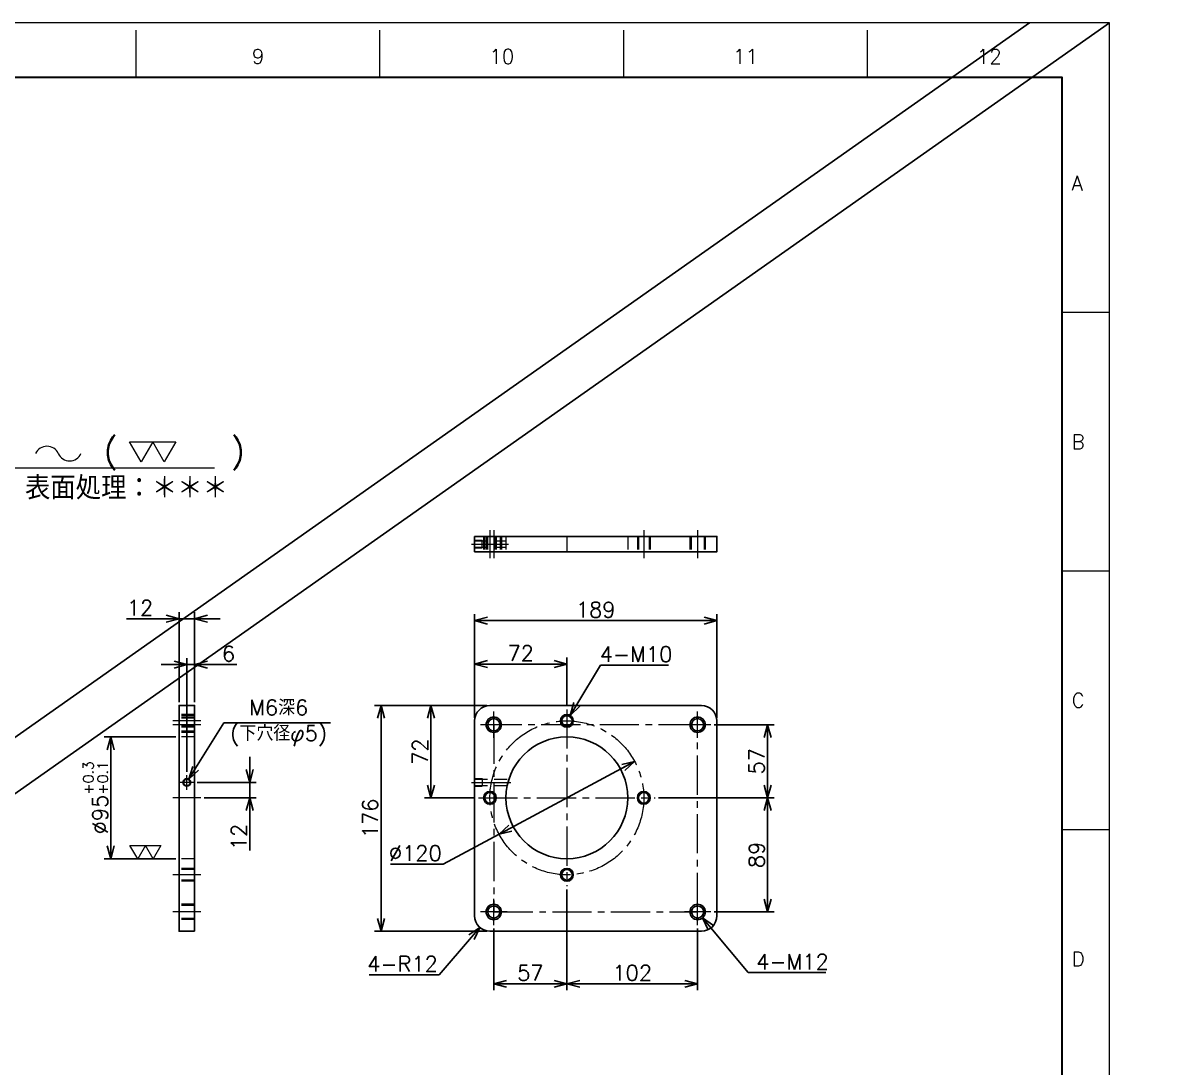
# Model space of a CAD drawing. Header units: millimetres. Extents: x -6 to 4263, y -34 to 1655.
# Drawn here: x 1505 to 2401, y 841 to 1655 of the extents above; entities that cross this region are included whole.
import ezdxf
from ezdxf import colors
from ezdxf.entities.mleader import LeaderData, LeaderLine
from ezdxf.enums import TextEntityAlignment as Align
from ezdxf.math import Vec2, Vec3

# ---------------------------------------------------------------- set-up
doc = ezdxf.new("R2010")
doc.units = ezdxf.units.MM
doc.header["$LTSCALE"] = 1.6
doc.header["$PDMODE"] = 99
doc.header["$PDSIZE"] = 1
doc.linetypes.add('CENTER2', pattern=[28.575, 19.05, -3.175, 3.175, -3.175])
doc.linetypes.add('HIDDEN', pattern=[9.525, 6.35, -3.175])
for name, color, linetype, lineweight in [('04_HIDDEN', 2, 'HIDDEN', 13), ('05_CENTER', 4, 'CENTER2', 13), ('07_TEXT', 3, 'Continuous', 13), ('07_寸法線', 3, 'Continuous', 9), ('08_DIM', 3, 'Continuous', 13), ('90_FRAME', 5, 'Continuous', 35)]:
    doc.layers.add(name, color=color, linetype=linetype, lineweight=lineweight)
doc.layers.add('10_DRAFT', color=8, linetype='Continuous', lineweight=0, plot=False)
doc.layers.add('91_BLANK', color=5, linetype='Continuous', lineweight=0, plot=False)
doc.styles.add('KSS_TXT', font='txt.shx', dxfattribs={"bigfont": 'extfont2.shx'})
doc.styles.get("Standard").update_dxf_attribs({"font": 'txt.shx', "bigfont": 'extfont2.shx'})
doc.dimstyles.new('KSS_DIM', dxfattribs={"dimscale": 4, "dimtxt": 3, "dimasz": 2.5, "dimexe": 1.25, "dimexo": 0.625, "dimtad": 1, "dimdsep": 46, "dimtxsty": 'KSS_TXT', "dimblk": 'OPEN30', "dimcen": 0, "dimazin": 2, "dimtfac": 0.75, "dimtmove": 0, "dimatfit": 3, "dimldrblk": 'OPEN30', "dimfxl": 1.25, "dimtolj": 1, "dimarcsym": 0})
doc.dimstyles.new('KSS_DIM$3', dxfattribs={"dimscale": 4, "dimtxt": 3, "dimasz": 2.5, "dimexe": 1.25, "dimexo": 0.625, "dimtad": 1, "dimtih": 1, "dimtoh": 1, "dimdsep": 46, "dimtxsty": 'KSS_TXT', "dimblk": 'OPEN30', "dimcen": 0, "dimazin": 2, "dimtfac": 0.75, "dimtofl": 0, "dimtmove": 0, "dimatfit": 3, "dimldrblk": 'OPEN30', "dimfxl": 1.25, "dimtolj": 1, "dimarcsym": 0})
doc.dimstyles.new('KSS_DIM$4', dxfattribs={"dimscale": 4, "dimtxt": 3, "dimasz": 2.5, "dimexe": 1.25, "dimexo": 0.625, "dimtad": 1, "dimtih": 1, "dimtoh": 1, "dimdsep": 46, "dimtxsty": 'KSS_TXT', "dimblk": 'OPEN30', "dimcen": 0, "dimse1": 1, "dimazin": 2, "dimtfac": 0.75, "dimtofl": 0, "dimtmove": 0, "dimatfit": 3, "dimldrblk": 'OPEN30', "dimfxl": 1.25, "dimtolj": 1, "dimarcsym": 0})

# ---------------------------------------------------------------- blocks, each defined once
blk = doc.blocks.new('_Open30')
at = {"color": 0, "linetype": 'ByBlock', "lineweight": -2}
for p, q in [((-1, 0.268), (0, 0)), ((0, 0), (-1, -0.268)), ((0, 0), (-1, 0))]:
    blk.add_line(p, q, dxfattribs=at)
blk = doc.blocks.new('*D177')
at = {"layer": '08_DIM', "color": 0, "lineweight": -2, "transparency": 16777216}
for p, q in [((1623.92, 1098.78), (1568.04, 1098.78)), ((1573.04, 1088.78), (1573.04, 1013.78)), ((1623.92, 1003.78), (1568.04, 1003.78))]:
    blk.add_line(p, q, dxfattribs=at)
at = {"layer": 'Defpoints', "color": 0, "transparency": 16777216}
for p in [(1626.42, 1098.78), (1573.04, 1003.78), (1626.42, 1003.78)]:
    blk.add_point(p, dxfattribs=at)
at = {"layer": '08_DIM', "color": 0, "lineweight": -2, "transparency": 16777216, "xscale": 10, "yscale": 10, "zscale": 10}
for p, rotation in [((1573.04, 1098.78), 90), ((1573.04, 1003.78), 270)]:
    blk.add_blockref('_Open30', p, dxfattribs=dict(at, rotation=rotation))
at = {"layer": '08_DIM', "color": 0, "transparency": 16777216, "insert": (1561.2, 1051.28), "char_height": 12, "attachment_point": 5, "rotation": 90, "style": 'KSS_TXT'}
blk.add_mtext('%%C95{\\H8.000000;\\S+0.3^ +0.1;}', dxfattribs=at)
blk = doc.blocks.new('*D178')
at = {"layer": '08_DIM', "color": 0, "lineweight": -2, "transparency": 16777216}
for p, q in [((1626.42, 1125.78), (1626.42, 1195.96)), ((1638.42, 1125.78), (1638.42, 1195.96)), ((1616.42, 1190.96), (1585.42, 1190.96)), ((1638.42, 1190.96), (1626.42, 1190.96)), ((1648.42, 1190.96), (1658.42, 1190.96))]:
    blk.add_line(p, q, dxfattribs=at)
at = {"layer": 'Defpoints', "color": 0, "transparency": 16777216}
for p in [(1626.42, 1190.96), (1626.42, 1123.28), (1638.42, 1123.28)]:
    blk.add_point(p, dxfattribs=at)
at = {"layer": '08_DIM', "color": 0, "lineweight": -2, "transparency": 16777216, "xscale": 10, "yscale": 10, "zscale": 10}
blk.add_blockref('_Open30', (1626.42, 1190.96), dxfattribs=at)
at = {"layer": '08_DIM', "color": 0, "lineweight": -2, "transparency": 16777216, "xscale": 10, "yscale": 10, "zscale": 10, "rotation": 180}
blk.add_blockref('_Open30', (1638.42, 1190.96), dxfattribs=at)
at = {"layer": '08_DIM', "color": 0, "transparency": 16777216, "insert": (1595.92, 1199.46), "char_height": 12, "attachment_point": 5, "style": 'KSS_TXT'}
blk.add_mtext('\\A1;12', dxfattribs=at)
blk = doc.blocks.new('p1ba02')
for p, q in [((-1.5, 2.6), (1.5, 2.6)), ((0, 0), (-1.5, 2.6)), ((1.5, 2.6), (0, 0)), ((3, 0), (1.5, 2.6)), ((1.5, 2.6), (4.5, 2.6)), ((4.5, 2.6), (3, 0))]:
    blk.add_line(p, q)
blk = doc.blocks.new('p1ba05')
for centre, start, end in [((-2.95, 0.29), 24.2276, 155.5758), ((0, 1.62), 204.2276, 335.5758)]:
    blk.add_arc(centre, 1.62, start, end)
blk = doc.blocks.new('M6tz_1_1')
at = {"color": 0}
for radius in [3, 2.5]:
    blk.add_circle((0, 0), radius, dxfattribs=at)
at = {"layer": '05_CENTER'}
for p, q in [((5.68, 0), (-5.68, 0)), ((0, -5.68), (0, 5.68))]:
    blk.add_line(p, q, dxfattribs=at)
blk = doc.blocks.new('M12Tz_1_1')
at = {"color": 0}
for radius in [6, 4.75]:
    blk.add_circle((0, 0), radius, dxfattribs=at)
at = {"layer": '05_CENTER'}
for p, q in [((0, -10.33), (0, 10.33)), ((10.33, 0), (-10.33, 0))]:
    blk.add_line(p, q, dxfattribs=at)
blk = doc.blocks.new('*D203')
at = {"layer": '08_DIM', "color": 0, "lineweight": -2, "transparency": 16777216}
for p, q in [((1981.72, 1079.63), (1884.77, 1027.67)), ((1832.36, 999.58), (1875.95, 1022.94)), ((1791.36, 999.58), (1832.36, 999.58))]:
    blk.add_line(p, q, dxfattribs=at)
at = {"layer": 'Defpoints', "color": 0, "transparency": 16777216}
for p in [(1981.72, 1079.63), (1875.95, 1022.94)]:
    blk.add_point(p, dxfattribs=at)
at = {"layer": '08_DIM', "color": 0, "lineweight": -2, "transparency": 16777216, "xscale": 10, "yscale": 10, "zscale": 10}
for p, rotation in [((1981.72, 1079.63), 28.18931858812997), ((1875.95, 1022.94), 208.1893185881299)]:
    blk.add_blockref('_Open30', p, dxfattribs=dict(at, rotation=rotation))
at = {"layer": '08_DIM', "color": 0, "transparency": 16777216, "insert": (1810.61, 1008.08), "char_height": 12, "attachment_point": 5, "style": 'KSS_TXT'}
blk.add_mtext('\\A1;%%C120', dxfattribs=at)
blk = doc.blocks.new('*D204')
at = {"layer": '08_DIM', "color": 0, "lineweight": -2, "transparency": 16777216}
for p, q in [((1955.06, 1154.75), (1936.58, 1124.13)), ((2008.06, 1154.75), (1955.06, 1154.75))]:
    blk.add_line(p, q, dxfattribs=at)
at = {"layer": 'Defpoints', "color": 0, "transparency": 16777216}
for p in [(1931.42, 1115.57), (1926.25, 1107)]:
    blk.add_point(p, dxfattribs=at)
at = {"layer": '08_DIM', "color": 0, "lineweight": -2, "transparency": 16777216, "xscale": 10, "yscale": 10, "zscale": 10, "rotation": 238.9001671528474}
blk.add_blockref('_Open30', (1931.42, 1115.57), dxfattribs=at)
at = {"layer": '08_DIM', "color": 0, "transparency": 16777216, "insert": (1982.81, 1163.25), "char_height": 12, "attachment_point": 5, "style": 'KSS_TXT'}
blk.add_mtext('\\A1;4-M10', dxfattribs=at)
blk = doc.blocks.new('*D205')
at = {"layer": '08_DIM', "color": 0, "lineweight": -2, "transparency": 16777216}
for p, q in [((1856.84, 1113.78), (1856.84, 1160.58)), ((1928.84, 1122.78), (1928.84, 1160.58)), ((1918.84, 1155.58), (1866.84, 1155.58))]:
    blk.add_line(p, q, dxfattribs=at)
at = {"layer": 'Defpoints', "color": 0, "transparency": 16777216}
for p in [(1856.84, 1155.58), (1928.84, 1120.28), (1856.84, 1111.28)]:
    blk.add_point(p, dxfattribs=at)
at = {"layer": '08_DIM', "color": 0, "lineweight": -2, "transparency": 16777216, "xscale": 10, "yscale": 10, "zscale": 10, "rotation": 180}
blk.add_blockref('_Open30', (1856.84, 1155.58), dxfattribs=at)
at = {"layer": '08_DIM', "color": 0, "lineweight": -2, "transparency": 16777216, "xscale": 10, "yscale": 10, "zscale": 10}
blk.add_blockref('_Open30', (1928.84, 1155.58), dxfattribs=at)
at = {"layer": '08_DIM', "color": 0, "transparency": 16777216, "insert": (1892.84, 1164.08), "char_height": 12, "attachment_point": 5, "style": 'KSS_TXT'}
blk.add_mtext('\\A1;72', dxfattribs=at)
blk = doc.blocks.new('*D206')
at = {"layer": '08_DIM', "color": 0, "lineweight": -2, "transparency": 16777216}
for p, q in [((1856.84, 1113.78), (1856.84, 1194.44)), ((2045.84, 1113.78), (2045.84, 1194.44)), ((1866.84, 1189.44), (2035.84, 1189.44))]:
    blk.add_line(p, q, dxfattribs=at)
at = {"layer": 'Defpoints', "color": 0, "transparency": 16777216}
for p in [(2045.84, 1189.44), (1856.84, 1111.28), (2045.84, 1111.28)]:
    blk.add_point(p, dxfattribs=at)
at = {"layer": '08_DIM', "color": 0, "lineweight": -2, "transparency": 16777216, "xscale": 10, "yscale": 10, "zscale": 10, "rotation": 180}
blk.add_blockref('_Open30', (1856.84, 1189.44), dxfattribs=at)
at = {"layer": '08_DIM', "color": 0, "lineweight": -2, "transparency": 16777216, "xscale": 10, "yscale": 10, "zscale": 10}
blk.add_blockref('_Open30', (2045.84, 1189.44), dxfattribs=at)
at = {"layer": '08_DIM', "color": 0, "transparency": 16777216, "insert": (1951.34, 1197.94), "char_height": 12, "attachment_point": 5, "style": 'KSS_TXT'}
blk.add_mtext('\\A1;189', dxfattribs=at)
blk = doc.blocks.new('*D207')
at = {"layer": '08_DIM', "color": 0, "lineweight": -2, "transparency": 16777216}
for p, q in [((1866.34, 1123.28), (1817.8, 1123.28)), ((1822.8, 1061.28), (1822.8, 1113.28)), ((1857.34, 1051.28), (1817.8, 1051.28))]:
    blk.add_line(p, q, dxfattribs=at)
at = {"layer": 'Defpoints', "color": 0, "transparency": 16777216}
for p in [(1822.8, 1123.28), (1868.84, 1123.28), (1859.84, 1051.28)]:
    blk.add_point(p, dxfattribs=at)
at = {"layer": '08_DIM', "color": 0, "lineweight": -2, "transparency": 16777216, "xscale": 10, "yscale": 10, "zscale": 10}
for p, rotation in [((1822.8, 1123.28), 90), ((1822.8, 1051.28), 270)]:
    blk.add_blockref('_Open30', p, dxfattribs=dict(at, rotation=rotation))
at = {"layer": '08_DIM', "color": 0, "transparency": 16777216, "insert": (1814.3, 1087.28), "char_height": 12, "attachment_point": 5, "rotation": 90, "style": 'KSS_TXT'}
blk.add_mtext('\\A1;72', dxfattribs=at)
blk = doc.blocks.new('*D208')
at = {"layer": '08_DIM', "color": 0, "lineweight": -2, "transparency": 16777216}
for p, q in [((1866.34, 1123.28), (1778.91, 1123.28)), ((1783.91, 1113.28), (1783.91, 957.28)), ((1866.34, 947.28), (1778.91, 947.28))]:
    blk.add_line(p, q, dxfattribs=at)
at = {"layer": 'Defpoints', "color": 0, "transparency": 16777216}
for p in [(1868.84, 1123.28), (1783.91, 947.28), (1868.84, 947.28)]:
    blk.add_point(p, dxfattribs=at)
at = {"layer": '08_DIM', "color": 0, "lineweight": -2, "transparency": 16777216, "xscale": 10, "yscale": 10, "zscale": 10}
for p, rotation in [((1783.91, 1123.28), 90), ((1783.91, 947.28), 270)]:
    blk.add_blockref('_Open30', p, dxfattribs=dict(at, rotation=rotation))
at = {"layer": '08_DIM', "color": 0, "transparency": 16777216, "insert": (1775.41, 1035.28), "char_height": 12, "attachment_point": 5, "rotation": 90, "style": 'KSS_TXT'}
blk.add_mtext('\\A1;176', dxfattribs=at)
blk = doc.blocks.new('*D209')
at = {"layer": '08_DIM', "color": 0, "lineweight": -2, "transparency": 16777216}
for p, q in [((2043.67, 1108.28), (2090.42, 1108.28)), ((2085.42, 1061.28), (2085.42, 1098.28)), ((2000.34, 1051.28), (2090.42, 1051.28))]:
    blk.add_line(p, q, dxfattribs=at)
at = {"layer": 'Defpoints', "color": 0, "transparency": 16777216}
for p in [(2041.17, 1108.28), (2085.42, 1108.28), (1997.84, 1051.28)]:
    blk.add_point(p, dxfattribs=at)
at = {"layer": '08_DIM', "color": 0, "lineweight": -2, "transparency": 16777216, "xscale": 10, "yscale": 10, "zscale": 10}
for p, rotation in [((2085.42, 1108.28), 90), ((2085.42, 1051.28), 270)]:
    blk.add_blockref('_Open30', p, dxfattribs=dict(at, rotation=rotation))
at = {"layer": '08_DIM', "color": 0, "transparency": 16777216, "insert": (2076.91, 1079.78), "char_height": 12, "attachment_point": 5, "rotation": 90, "style": 'KSS_TXT'}
blk.add_mtext('\\A1;57', dxfattribs=at)
blk = doc.blocks.new('*D210')
at = {"layer": '08_DIM', "color": 0, "lineweight": -2, "transparency": 16777216}
for p, q in [((2000.34, 1051.28), (2090.42, 1051.28)), ((2085.42, 1041.28), (2085.42, 972.28)), ((2043.67, 962.28), (2090.42, 962.28))]:
    blk.add_line(p, q, dxfattribs=at)
at = {"layer": 'Defpoints', "color": 0, "transparency": 16777216}
for p in [(1997.84, 1051.28), (2041.17, 962.28), (2085.42, 962.28)]:
    blk.add_point(p, dxfattribs=at)
at = {"layer": '08_DIM', "color": 0, "lineweight": -2, "transparency": 16777216, "xscale": 10, "yscale": 10, "zscale": 10}
for p, rotation in [((2085.42, 1051.28), 90), ((2085.42, 962.28), 270)]:
    blk.add_blockref('_Open30', p, dxfattribs=dict(at, rotation=rotation))
at = {"layer": '08_DIM', "color": 0, "transparency": 16777216, "insert": (2076.92, 1006.78), "char_height": 12, "attachment_point": 5, "rotation": 90, "style": 'KSS_TXT'}
blk.add_mtext('\\A1;89', dxfattribs=at)
blk = doc.blocks.new('*D211')
at = {"layer": '08_DIM', "color": 0, "lineweight": -2, "transparency": 16777216}
for p, q in [((1928.84, 979.78), (1928.84, 901.27)), ((1871.84, 949.45), (1871.84, 901.27)), ((1918.84, 906.27), (1881.84, 906.27))]:
    blk.add_line(p, q, dxfattribs=at)
at = {"layer": 'Defpoints', "color": 0, "transparency": 16777216}
for p in [(1928.84, 982.28), (1871.84, 951.95), (1871.84, 906.27)]:
    blk.add_point(p, dxfattribs=at)
at = {"layer": '08_DIM', "color": 0, "lineweight": -2, "transparency": 16777216, "xscale": 10, "yscale": 10, "zscale": 10, "rotation": 180}
blk.add_blockref('_Open30', (1871.84, 906.27), dxfattribs=at)
at = {"layer": '08_DIM', "color": 0, "lineweight": -2, "transparency": 16777216, "xscale": 10, "yscale": 10, "zscale": 10}
blk.add_blockref('_Open30', (1928.84, 906.27), dxfattribs=at)
at = {"layer": '08_DIM', "color": 0, "transparency": 16777216, "insert": (1900.34, 914.78), "char_height": 12, "attachment_point": 5, "style": 'KSS_TXT'}
blk.add_mtext('\\A1;57', dxfattribs=at)
blk = doc.blocks.new('*D212')
at = {"layer": '08_DIM', "color": 0, "lineweight": -2, "transparency": 16777216}
for p, q in [((1928.84, 979.78), (1928.84, 901.27)), ((2030.84, 949.45), (2030.84, 901.27)), ((1938.84, 906.27), (2020.84, 906.27))]:
    blk.add_line(p, q, dxfattribs=at)
at = {"layer": 'Defpoints', "color": 0, "transparency": 16777216}
for p in [(1928.84, 982.28), (2030.84, 951.95), (2030.84, 906.27)]:
    blk.add_point(p, dxfattribs=at)
at = {"layer": '08_DIM', "color": 0, "lineweight": -2, "transparency": 16777216, "xscale": 10, "yscale": 10, "zscale": 10, "rotation": 180}
blk.add_blockref('_Open30', (1928.84, 906.27), dxfattribs=at)
at = {"layer": '08_DIM', "color": 0, "lineweight": -2, "transparency": 16777216, "xscale": 10, "yscale": 10, "zscale": 10}
blk.add_blockref('_Open30', (2030.84, 906.27), dxfattribs=at)
at = {"layer": '08_DIM', "color": 0, "transparency": 16777216, "insert": (1979.84, 914.77), "char_height": 12, "attachment_point": 5, "style": 'KSS_TXT'}
blk.add_mtext('\\A1;102', dxfattribs=at)
blk = doc.blocks.new('*D213')
at = {"layer": '08_DIM', "color": 0, "lineweight": -2, "transparency": 16777216}
for p, q in [((2070.36, 915), (2041.1, 950.01)), ((2130.86, 915), (2070.36, 915))]:
    blk.add_line(p, q, dxfattribs=at)
at = {"layer": 'Defpoints', "color": 0, "transparency": 16777216}
for p in [(2026.99, 966.89), (2034.68, 957.68)]:
    blk.add_point(p, dxfattribs=at)
at = {"layer": '08_DIM', "color": 0, "lineweight": -2, "transparency": 16777216, "xscale": 10, "yscale": 10, "zscale": 10, "rotation": 129.8921251206831}
blk.add_blockref('_Open30', (2034.68, 957.68), dxfattribs=at)
at = {"layer": '08_DIM', "color": 0, "transparency": 16777216, "insert": (2104.86, 923.5), "char_height": 12, "attachment_point": 5, "style": 'KSS_TXT'}
blk.add_mtext('\\A1;4-M12', dxfattribs=at)
blk = doc.blocks.new('*D214')
at = {"layer": '08_DIM', "color": 0, "lineweight": -2, "transparency": 16777216}
for p, q in [((1829.2, 913.25), (1854.48, 942.61)), ((1774.7, 913.25), (1829.2, 913.25))]:
    blk.add_line(p, q, dxfattribs=at)
at = {"layer": 'Defpoints', "color": 0, "transparency": 16777216}
for p in [(1868.84, 959.28), (1861.01, 950.19)]:
    blk.add_point(p, dxfattribs=at)
at = {"layer": '08_DIM', "color": 0, "lineweight": -2, "transparency": 16777216, "xscale": 10, "yscale": 10, "zscale": 10, "rotation": 49.27527182788784}
blk.add_blockref('_Open30', (1861.01, 950.19), dxfattribs=at)
at = {"layer": '08_DIM', "color": 0, "transparency": 16777216, "insert": (1800.7, 921.75), "char_height": 12, "attachment_point": 5, "style": 'KSS_TXT'}
blk.add_mtext('\\A1;\\A1;4-R12', dxfattribs=at)
blk = doc.blocks.new('*D215')
at = {"layer": '08_DIM', "color": 0, "lineweight": -2, "transparency": 16777216}
for p, q in [((1681.5, 1073.28), (1681.5, 1083.28)), ((1640.6, 1063.28), (1686.5, 1063.28)), ((1681.5, 1063.28), (1681.5, 1051.28)), ((1645.92, 1051.28), (1686.5, 1051.28)), ((1681.5, 1041.28), (1681.5, 1010.28))]:
    blk.add_line(p, q, dxfattribs=at)
at = {"layer": 'Defpoints', "color": 0, "transparency": 16777216}
for p in [(1638.1, 1063.28), (1643.42, 1051.28), (1681.5, 1051.28)]:
    blk.add_point(p, dxfattribs=at)
at = {"layer": '08_DIM', "color": 0, "lineweight": -2, "transparency": 16777216, "xscale": 10, "yscale": 10, "zscale": 10}
for p, rotation in [((1681.5, 1063.28), 270), ((1681.5, 1051.28), 90)]:
    blk.add_blockref('_Open30', p, dxfattribs=dict(at, rotation=rotation))
at = {"layer": '08_DIM', "color": 0, "transparency": 16777216, "insert": (1673, 1020.78), "char_height": 12, "attachment_point": 5, "rotation": 90, "style": 'KSS_TXT'}
blk.add_mtext('\\A1;12', dxfattribs=at)
blk = doc.blocks.new('*D216')
at = {"layer": '08_DIM', "color": 0, "lineweight": -2, "transparency": 16777216}
for p, q in [((1632.42, 1071.46), (1632.42, 1160.17)), ((1638.42, 1125.78), (1638.42, 1160.17)), ((1622.42, 1155.17), (1612.42, 1155.17)), ((1632.42, 1155.17), (1638.42, 1155.17)), ((1648.42, 1155.17), (1671.42, 1155.17))]:
    blk.add_line(p, q, dxfattribs=at)
at = {"layer": 'Defpoints', "color": 0, "transparency": 16777216}
for p in [(1638.42, 1155.17), (1638.42, 1123.28), (1632.42, 1068.96)]:
    blk.add_point(p, dxfattribs=at)
at = {"layer": '08_DIM', "color": 0, "lineweight": -2, "transparency": 16777216, "xscale": 10, "yscale": 10, "zscale": 10}
blk.add_blockref('_Open30', (1632.42, 1155.17), dxfattribs=at)
at = {"layer": '08_DIM', "color": 0, "lineweight": -2, "transparency": 16777216, "xscale": 10, "yscale": 10, "zscale": 10, "rotation": 180}
blk.add_blockref('_Open30', (1638.42, 1155.17), dxfattribs=at)
at = {"layer": '08_DIM', "color": 0, "transparency": 16777216, "insert": (1664.92, 1163.67), "char_height": 12, "attachment_point": 5, "style": 'KSS_TXT'}
blk.add_mtext('\\A1;6', dxfattribs=at)
blk = doc.blocks.new('*D217')
at = {"layer": '08_DIM', "color": 0, "lineweight": -2, "transparency": 16777216}
for p, q in [((1661.25, 1109.7), (1639.28, 1074.33)), ((1744.43, 1109.7), (1661.25, 1109.7))]:
    blk.add_line(p, q, dxfattribs=at)
at = {"layer": 'Defpoints', "color": 0, "transparency": 16777216}
for p in [(1630.84, 1060.74), (1634.01, 1065.83)]:
    blk.add_point(p, dxfattribs=at)
at = {"layer": '08_DIM', "color": 0, "lineweight": -2, "transparency": 16777216, "xscale": 10, "yscale": 10, "zscale": 10, "rotation": 238.1552405615582}
blk.add_blockref('_Open30', (1634.01, 1065.83), dxfattribs=at)
at = {"layer": '08_DIM', "color": 0, "transparency": 16777216, "insert": (1704.09, 1109.7), "char_height": 12, "attachment_point": 5, "style": 'KSS_TXT'}
blk.add_mtext('\\A1;M6深6\\P(下穴径φ5)', dxfattribs=at)
blk = doc.blocks.new('AM_BALLOON1')
at = {"transparency": 16777216}
blk.add_circle((0, 0), 5, dxfattribs=at)
blk.add_attdef('B_NUMBER', text='', height=3, dxfattribs=at).set_placement((0, 0), align=Align.MIDDLE_CENTER)
blk = doc.blocks.new('_OPEN')
at = {"color": 0, "linetype": 'ByBlock'}
for p, q in [((-1, 0.17), (0, 0)), ((0, 0), (-1, -0.17)), ((0, 0), (-1, 0))]:
    blk.add_line(p, q, dxfattribs=at)

msp = doc.modelspace()

# ---------------------------------------------------------------- linework, layer by layer
for p, q in [((2289.737, 1655.492), (-6.094, 39.597)), ((2352.09, 1655.492), (0, 0))]:
    msp.add_line(p, q)
at = {"color": 0}
for p, q in [((1868.835, 1123.285), (2033.835, 1123.285)), ((1856.835, 959.285), (1856.835, 1111.285)), ((2045.835, 1111.285), (2045.835, 959.285)), ((2033.835, 947.285), (1868.835, 947.285))]:
    msp.add_line(p, q, dxfattribs=at)
for points in [[(1856.835, 1255.128), (1856.835, 1243.128), (2045.835, 1243.128), (2045.835, 1255.128)], [(1638.423, 947.285), (1626.423, 947.285), (1626.423, 1123.285), (1638.423, 1123.285)]]:
    msp.add_lwpolyline(points, close=True, dxfattribs=at)
for centre, radius in [((1928.835, 1111.285), 5), ((1928.835, 1111.285), 4.1), ((1928.835, 1051.285), 47.5), ((1868.835, 1051.285), 5), ((1868.835, 1051.285), 4.1), ((1988.835, 1051.285), 5), ((1988.835, 1051.285), 4.1), ((1928.835, 991.285), 5), ((1928.835, 991.285), 4.1)]:
    msp.add_circle(centre, radius, dxfattribs=at)
for centre, start, end in [((1868.835, 1111.285), 90, 180), ((2033.835, 1111.285), 0, 90), ((1868.835, 959.285), 180, 270), ((2033.835, 959.285), 270, 0)]:
    msp.add_arc(centre, 12, start, end, dxfattribs=at)
at = {"layer": '04_HIDDEN', "color": 9}
for p, q in [((1863.835, 1255.128), (1863.835, 1243.128)), ((1864.735, 1255.128), (1864.735, 1243.128)), ((1872.935, 1255.128), (1872.935, 1243.128)), ((1873.835, 1255.128), (1873.835, 1243.128)), ((1983.835, 1255.128), (1983.835, 1243.128)), ((1984.735, 1255.128), (1984.735, 1243.128)), ((1992.935, 1255.128), (1992.935, 1243.128)), ((1993.873, 1255.128), (1993.873, 1243.128)), ((1856.835, 1252.128), (1862.835, 1252.128)), ((1856.835, 1251.628), (1881.335, 1251.628)), ((1856.835, 1246.628), (1881.335, 1246.628)), ((1856.835, 1246.128), (1862.835, 1246.128)), ((1862.835, 1246.128), (1862.835, 1252.128)), ((1638.423, 1116.285), (1626.423, 1116.285)), ((1638.423, 1115.385), (1626.423, 1115.385)), ((1638.423, 1107.185), (1626.423, 1107.185)), ((1638.423, 1106.285), (1626.423, 1106.285)), ((1638.423, 996.285), (1626.423, 996.285)), ((1638.423, 995.385), (1626.423, 995.385)), ((1638.423, 987.185), (1626.423, 987.185)), ((1638.423, 986.285), (1626.423, 986.285))]:
    msp.add_line(p, q, dxfattribs=at)
at = {"layer": '04_HIDDEN'}
for p, q in [((1865.835, 1255.128), (1865.835, 1243.128)), ((1866.835, 1255.128), (1866.835, 1243.128)), ((1876.835, 1255.128), (1876.835, 1243.128)), ((1877.835, 1255.128), (1877.835, 1243.128)), ((1881.335, 1255.128), (1881.335, 1243.128)), ((1976.335, 1255.128), (1976.335, 1243.128)), ((2024.797, 1255.128), (2024.797, 1243.128)), ((2025.835, 1255.128), (2025.835, 1243.128)), ((2035.835, 1255.128), (2035.835, 1243.128)), ((2036.835, 1255.128), (2036.835, 1243.128)), ((1638.423, 1114.285), (1626.423, 1114.285)), ((1638.423, 1113.285), (1626.423, 1113.285)), ((1638.423, 1103.285), (1626.423, 1103.285)), ((1638.423, 1102.285), (1626.423, 1102.285)), ((1638.423, 1098.785), (1626.423, 1098.785)), ((1856.835, 1066.285), (1862.835, 1066.285)), ((1856.835, 1065.785), (1883.602, 1065.785)), ((1856.835, 1060.785), (1882.295, 1060.785)), ((1856.835, 1060.285), (1862.835, 1060.285)), ((1862.835, 1066.285), (1862.835, 1060.285)), ((1638.423, 1003.785), (1626.423, 1003.785)), ((1638.423, 968.285), (1626.423, 968.285)), ((1638.423, 967.285), (1626.423, 967.285)), ((1638.423, 957.285), (1626.423, 957.285)), ((1638.423, 956.285), (1626.423, 956.285))]:
    msp.add_line(p, q, dxfattribs=at)
at = {"layer": '05_CENTER', "color": 9}
for p, q in [((1868.835, 1260.128), (1868.835, 1238.128)), ((1988.835, 1260.128), (1988.835, 1238.128)), ((1854.587, 1249.128), (1883.394, 1249.128)), ((1643.423, 1111.285), (1621.423, 1111.285)), ((1643.423, 1051.285), (1621.423, 1051.285)), ((1643.423, 991.285), (1621.423, 991.285))]:
    msp.add_line(p, q, dxfattribs=at)
at = {"layer": '05_CENTER'}
for p, q in [((1871.835, 1260.128), (1871.835, 1238.128)), ((2030.835, 1260.128), (2030.835, 1238.128)), ((1928.835, 1120.285), (1928.835, 982.285)), ((1643.423, 1108.285), (1621.423, 1108.285)), ((1854.587, 1063.285), (1885.158, 1063.285)), ((1859.835, 1051.285), (1997.835, 1051.285)), ((1643.423, 962.285), (1621.423, 962.285))]:
    msp.add_line(p, q, dxfattribs=at)
msp.add_lwpolyline([(1871.835, 962.285), (2030.835, 962.285), (2030.835, 1108.285), (1871.835, 1108.285)], close=True, dxfattribs=at)
msp.add_circle((1928.835, 1051.285), 60, dxfattribs=at)
at = {"layer": '08_DIM'}
msp.add_line((1495.597, 1308.531), (1654.059, 1308.531), dxfattribs=at)
at = {"layer": '10_DRAFT'}
msp.add_line((1928.835, 1255.128), (1928.835, 1243.128), dxfattribs=at)
at = {"layer": '90_FRAME', "color": 4, "lineweight": 13}
for p, q in [((1592.982, 1613), (1592.982, 1649.812)), ((1783.073, 1613), (1783.073, 1649.812)), ((1973.164, 1613), (1973.164, 1649.812)), ((2163.255, 1613), (2163.255, 1649.812)), ((2352.09, 1429.72), (2315.279, 1429.72)), ((2352.09, 1228.088), (2315.279, 1228.088)), ((2352.09, 1026.456), (2315.279, 1026.456))]:
    msp.add_line(p, q, dxfattribs=at)
at = {"layer": '90_FRAME'}
msp.add_lwpolyline([(110.322, 36.647), (2315.279, 36.647), (2315.279, 1613), (110.322, 1613)], close=True, dxfattribs=at)
at = {"layer": '91_BLANK'}
msp.add_lwpolyline([(0, 0), (2352.09, 0), (2352.09, 1655.492), (0, 1655.492)], close=True, dxfattribs=at)

# ---------------------------------------------------------------- block references
for name, p in [('M12Tz_1_1', (1871.835, 1108.285)), ('M12Tz_1_1', (2030.835, 1108.285)), ('M6tz_1_1', (1632.423, 1063.285)), ('M12Tz_1_1', (1871.835, 962.285)), ('M12Tz_1_1', (2030.835, 962.285))]:
    msp.add_blockref(name, p)
at = {"layer": '08_DIM'}
for name, p, xscale, yscale, zscale in [('p1ba02', (1596.829, 1313.3), 6, 6, 6), ('p1ba05', (1541.013, 1314.001), 6, 6, 6), ('p1ba02', (1594.088, 1003.785), 4, 4, 4)]:
    msp.add_blockref(name, p, dxfattribs=dict(at, xscale=xscale, yscale=yscale, zscale=zscale))

# ---------------------------------------------------------------- texts
at = {"layer": '07_TEXT', "style": 'KSS_TXT'}
msp.add_text('(     )', height=18, dxfattribs=at).set_placement((1567.791, 1312.848))
at = {"layer": '07_TEXT', "insert": (1506.14, 1301.946), "char_height": 18, "attachment_point": 1, "style": 'KSS_TXT'}
msp.add_mtext('表面処理：＊＊＊', dxfattribs=at)
at = {"layer": '90_FRAME', "color": 0, "lineweight": 13, "style": 'KSS_TXT'}
for s, p in [('9', (1688.028, 1620.332)), ('10', (1878.119, 1620.332)), ('11', (2068.209, 1620.332)), ('12', (2258.3, 1620.332))]:
    msp.add_text(s, height=11.36, dxfattribs=at).set_placement(p, align=Align.BOTTOM_CENTER)
for s, p in [('A', (2322.597, 1530.536)), ('B', (2322.597, 1328.904)), ('C', (2322.597, 1127.272)), ('D', (2322.597, 925.64))]:
    msp.add_text(s, height=11.36, dxfattribs=at).set_placement(p, align=Align.MIDDLE_LEFT)

# ---------------------------------------------------------------- dimensions: what is measured, and where the dimension line sits
at = {"layer": '08_DIM'}
for base, p1, p2, picture, middle in [((1626.423, 1190.963), (1638.423, 1123.285), (1626.423, 1123.285), '*D178', (1595.923, 1199.463)), ((2045.835, 1189.438), (1856.835, 1111.285), (2045.835, 1111.285), '*D206', (1951.335, 1197.938)), ((1638.423, 1155.165), (1632.423, 1068.96), (1638.423, 1123.285), '*D216', (1664.923, 1163.665)), ((1856.835, 1155.585), (1928.835, 1120.285), (1856.835, 1111.285), '*D205', (1892.835, 1164.085)), ((1871.835, 906.273), (1928.835, 982.285), (1871.835, 951.952), '*D211', (1900.335, 914.782)), ((2030.835, 906.273), (1928.835, 982.285), (2030.835, 951.952), '*D212', (1979.835, 914.773))]:
    dim = msp.add_linear_dim(base=base, p1=p1, p2=p2, dimstyle='KSS_DIM', dxfattribs=at)
    dim.commit()
    dim.dimension.update_dxf_attribs({"geometry": picture, "text_midpoint": middle})
for p1, p2, text, override, picture, middle in [((1926.253, 1107.003), (1931.418, 1115.566), '4-M<>', {"dimpost": '<>'}, '*D204', (1982.807, 1154.753)), ((1630.84, 1060.736), (1634.006, 1065.833), 'M<>', {"dimpost": '<>深6\\X(下穴径φ5)'}, '*D217', (1704.092, 1109.697)), ((2026.987, 966.888), (2034.683, 957.681), '4-M<>', {"dimpost": '<>'}, '*D213', (2104.858, 915.003))]:
    dim = msp.add_diameter_dim_2p(p1=p1, p2=p2, text=text, dimstyle='KSS_DIM$3', override=override, dxfattribs=at)
    dim.commit()
    dim.dimension.update_dxf_attribs({"geometry": picture, "text_midpoint": middle, "dimtype": 163})
for base, p1, p2, picture, middle in [((1783.91, 947.285), (1868.835, 1123.285), (1868.835, 947.285), '*D208', (1775.41, 1035.285)), ((1822.795, 1123.285), (1859.835, 1051.285), (1868.835, 1123.285), '*D207', (1814.295, 1087.285)), ((2085.421, 1108.285), (1997.835, 1051.285), (2041.167, 1108.285), '*D209', (2076.913, 1079.785)), ((1681.502, 1051.285), (1638.099, 1063.285), (1643.423, 1051.285), '*D215', (1673.002, 1020.785)), ((2085.421, 962.285), (1997.835, 1051.285), (2041.167, 962.285), '*D210', (2076.921, 1006.785))]:
    dim = msp.add_linear_dim(base=base, p1=p1, p2=p2, angle=90, dimstyle='KSS_DIM', dxfattribs=at)
    dim.commit()
    dim.dimension.update_dxf_attribs({"geometry": picture, "text_midpoint": middle})
dim = msp.add_linear_dim(base=(1573.036, 1003.785), p1=(1626.423, 1098.785), p2=(1626.423, 1003.785), angle=90, text='%%C<>', dimstyle='KSS_DIM', override={"dimtol": 1, "dimtp": 0.3, "dimtm": -0.1, "dimtfac": 0.666667, "dimtolj": 0}, dxfattribs=at)
dim.commit()
dim.dimension.update_dxf_attribs({"geometry": '*D177', "text_midpoint": (1561.203, 1051.285)})
dim = msp.add_diameter_dim_2p(p1=(1981.719, 1079.628), p2=(1875.952, 1022.941), dimstyle='KSS_DIM$3', override={"dimpost": '%%C<>', "dimtix": 1, "dimatfit": 2}, dxfattribs=at)
dim.commit()
dim.dimension.update_dxf_attribs({"geometry": '*D203', "text_midpoint": (1810.61, 999.578), "dimtype": 163})
dim = msp.add_radius_dim(center=(1868.835, 959.285), mpoint=(1861.006, 950.19), text='\\A1;4-<>', dimstyle='KSS_DIM$4', override={"dimpost": 'R<>', "dimtxsty": 'KSS_TXT', "dimtfill": 0, "dimtfillclr": 0}, dxfattribs=at)
dim.commit()
dim.dimension.update_dxf_attribs({"geometry": '*D214', "text_midpoint": (1800.705, 913.25), "dimtype": 164})

# ---------------------------------------------------------------- leaders
at = {"layer": '07_寸法線'}
ml = msp.add_multileader_block('Standard', dxfattribs=at)
ml.set_content('AM_BALLOON1', color=256, scale=3.35)
ml.set_attribute('B_NUMBER', '11', width=0)
ml.set_leader_properties(color=256, linetype='ByLayer', lineweight=-1)
ml.set_arrow_properties(name='OPEN')
ml.build(insert=Vec2(0, 0))
ml.multileader.update_dxf_attribs({"leader_type": 0, "has_dogleg": 0, "text_right_attachment_type": 6, "dogleg_length": 0, "arrow_head_size": 6.7, "scale": 2.5, "block_connection_type": 1})
ctx = ml.context
ctx.base_point, ctx.scale, ctx.char_height, ctx.arrow_head_size, ctx.landing_gap_size, ctx.plane_origin = Vec3(2887.308, 972.656), 2.5, 13.4, 6.7, 6.7, Vec3(2887.308, 972.656)
ctx.right_attachment, ctx.attachment_type = 6, 1
notes = []
notes.append((ctx, [(0, (0, 0, 0), (0, 0), (1, 0), 1, [])]))
ctx.block.insert = Vec3(2887.308, 972.656)
for ctx, leaders in notes:
    for number, flags, end, landing, length, lines in leaders:
        leader = LeaderData()
        leader.index, (leader.has_last_leader_line, leader.has_dogleg_vector, leader.attachment_direction) = number, flags
        leader.last_leader_point, leader.dogleg_vector, leader.dogleg_length = Vec3(end), Vec3(landing), length
        for number, points, colour, breaks in lines:
            line = LeaderLine()
            line.index, line.vertices, line.color, line.breaks = number, Vec3.list(points), colors.encode_raw_color(colour), breaks
            leader.lines.append(line)
        ctx.leaders.append(leader)

doc.saveas('drawing.dxf')
